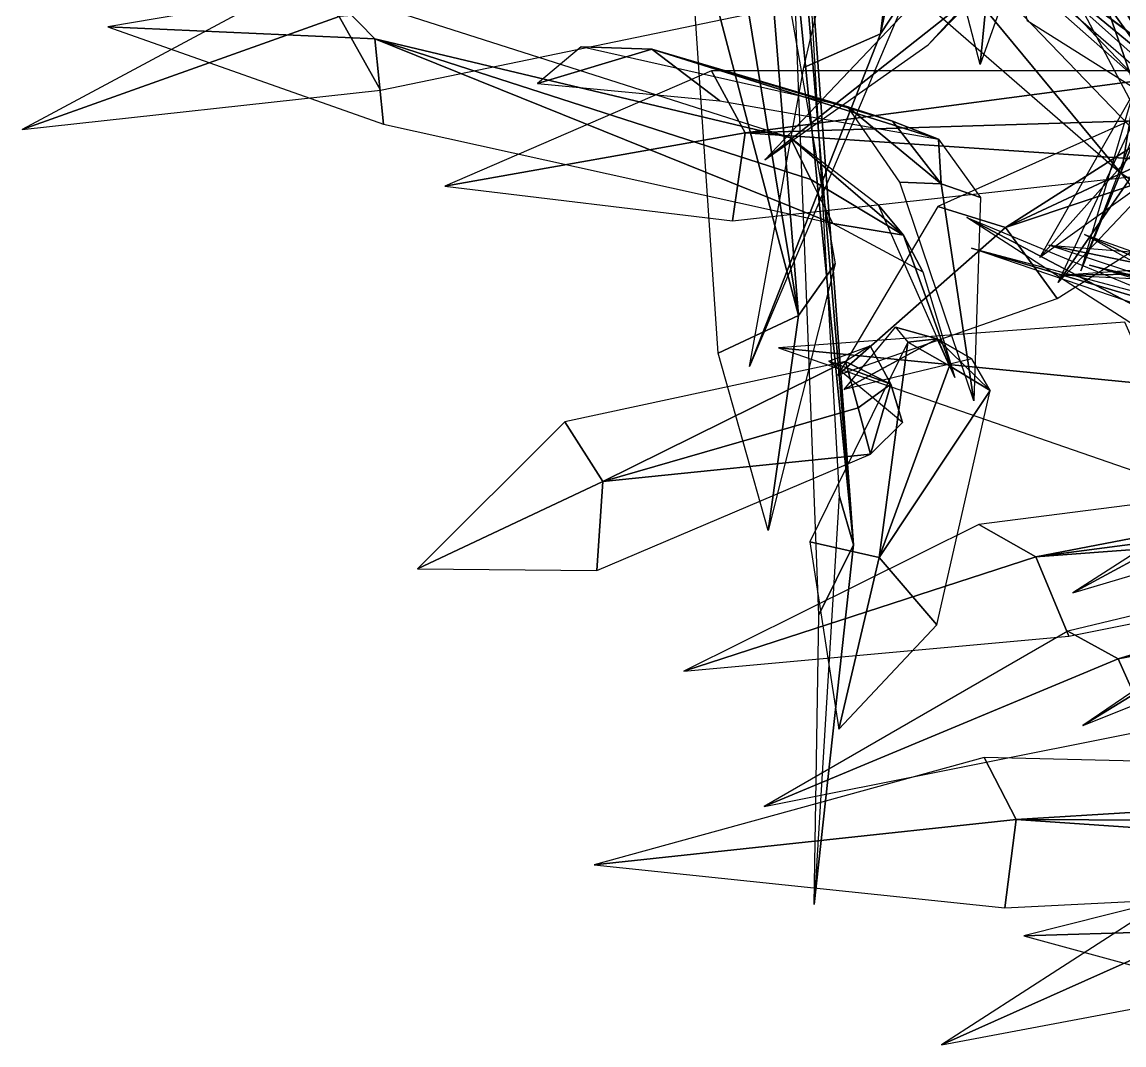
# Model space of a CAD drawing. Extents: x -26.4 to 26.4, y -33.5 to 33.5.
# Drawn here: x -23.37 to -14.03, y -19.2 to -10.52 of the extents above; entities that cross this region are included whole.
import ezdxf

# ---------------------------------------------------------------- set-up
doc = ezdxf.new("R2010")
doc.units = 0

msp = doc.modelspace()

# ---------------------------------------------------------------- linework, layer by layer
at = {"layer": 'weed040', "color": 3}
for points in [[(-14.86071, -4.71972, -1.78839), (-15.859, -10.26196, 5.55853), (-16.09631, -10.62121, 5.13555)], [(-14.86071, -4.71972, -1.78839), (-16.09631, -10.62121, 5.13555), (-15.12329, -4.93066, -2.01617)], [(-15.12329, -4.93066, -2.01617), (-16.09631, -10.62121, 5.13555), (-15.39758, -5.09326, -2.2868)], [(-15.39758, -5.09326, -2.2868), (-16.09631, -10.62121, 5.13555), (-16.7445, -10.90612, 4.8814)], [(-12.90405, -7.67504, -4.992), (-15.20312, -10.20703, 3.63702), (-15.68945, -10.71533, 3.37811)], [(-13.92175, -11.00573, -5.24725), (-16.96313, -7.80834, 2.89141), (-16.88403, -8.38879, 3.04083)], [(-14.81933, -7.89367, -2.61932), (-13.05676, -10.4143, 6.13677), (-13.17761, -11.1372, 5.97052)], [(-14.59924, -8.20385, -1.70928), (-12.01232, -10.30334, 6.95526), (-12.64184, -10.70214, 7.06695)], [(-14.05432, -11.80627, -5.11212), (-16.88403, -8.38879, 3.04083), (-17.24914, -9.02636, 3.2005)], [(-13.98767, -11.39868, -5.14654), (-16.88403, -8.38879, 3.04083), (-14.05432, -11.80627, -5.11212)], [(-13.92175, -11.00573, -5.24725), (-16.88403, -8.38879, 3.04083), (-13.98767, -11.39868, -5.14654)], [(-15.25, -10.88049, 10.96966), (-15.05957, -8.93518, 6.53814), (-14.49963, -8.77624, 6.7055)], [(-15.25, -10.88049, 10.96966), (-15.78796, -8.82019, 6.68646), (-15.05957, -8.93518, 6.53814)], [(-17.1184, -8.93811, -3.66888), (-16.79138, -13.01037, 4.55584), (-17.41906, -9.19519, -3.78021)], [(-17.1184, -8.93811, -3.66888), (-16.47863, -12.57312, 4.82574), (-16.79138, -13.01037, 4.55584)], [(-17.41906, -9.19519, -3.78021), (-16.79138, -13.01037, 4.55584), (-17.73767, -9.40612, -3.9439)], [(-16.74707, -9.21423, -3.97393), (-16.32409, -14.95568, 3.17742), (-16.78186, -9.53356, -4.22991)], [(-16.74707, -9.21423, -3.97393), (-16.44567, -14.53857, 3.59381), (-16.32409, -14.95568, 3.17742)], [(-17.73767, -9.40612, -3.9439), (-16.79138, -13.01037, 4.55584), (-17.47253, -13.33081, 4.51226)], [(-13.83459, -10.47436, -2.56768), (-14.89221, -9.36584, 6.48614), (-13.68408, -10.84936, -2.50726)], [(-13.68408, -10.84936, -2.50726), (-14.89221, -9.36584, 6.48614), (-13.54748, -11.24084, -2.50543)], [(-13.54748, -11.24084, -2.50543), (-14.89221, -9.36584, 6.48614), (-14.86328, -10.0979, 6.65826)], [(-13.37353, -11.06835, -5.18939), (-15.52758, -9.45593, 3.66778), (-15.05114, -9.81591, 3.74908)], [(-14.22021, -9.52441, -7.01165), (-13.20764, -11.14746, -5.17327), (-14.37951, -9.7987, -7.11053)], [(-16.78186, -9.53356, -4.22991), (-16.32409, -14.95568, 3.17742), (-16.83789, -9.81408, -4.53204)], [(-17.07702, -11.69091, 7.85101), (-15.20312, -10.20703, 3.63702), (-15.16357, -9.67456, 3.92156)], [(-14.39636, -12.63061, 7.01641), (-13.38122, -10.13159, 2.99102), (-13.52331, -9.65625, 3.33123)], [(-14.37951, -9.7987, -7.11053), (-13.75585, -11.60595, -5.3919), (-14.61901, -9.96789, -7.23175)], [(-13.20764, -11.14746, -5.17327), (-13.46582, -11.39685, -5.263), (-14.37951, -9.7987, -7.11053)], [(-14.37951, -9.7987, -7.11053), (-13.46582, -11.39685, -5.263), (-13.75585, -11.60595, -5.3919)], [(-16.83789, -9.81408, -4.53204), (-16.32409, -14.95568, 3.17742), (-16.61816, -15.55078, 2.81817)], [(-12.90698, -11.73229, -5.07366), (-15.05114, -9.81591, 3.74908), (-14.85009, -10.50842, 3.97027)], [(-13.14062, -11.38916, -5.10003), (-15.05114, -9.81591, 3.74908), (-12.90698, -11.73229, -5.07366)], [(-13.37353, -11.06835, -5.18939), (-15.05114, -9.81591, 3.74908), (-13.14062, -11.38916, -5.10003)], [(-15.34521, -10.06274, -11.21795), (-20.6853, -10.47473, -3.63702), (-20.33557, -11.09765, -3.40264)], [(-14.39636, -12.63061, 7.01641), (-13.66943, -10.75378, 2.67572), (-13.38122, -10.13159, 2.99102)], [(-23.37438, -11.43347, 0.2752), (-20.6853, -10.47473, -3.63702), (-21.20642, -10.26782, -3.86114)], [(-22.64746, -10.56298, 7.93927), (-20.38208, -10.66442, 3.66009), (-20.7893, -10.24511, 3.51068)], [(-16.85766, -11.50305, -4.77447), (-20.7893, -10.24511, 3.51068), (-20.38208, -10.66442, 3.66009)], [(-17.2052, -13.44287, 8.91119), (-16.09631, -10.62121, 5.13555), (-15.859, -10.26196, 5.55853)], [(-17.07702, -11.69091, 7.85101), (-15.68945, -10.71533, 3.37811), (-15.20312, -10.20703, 3.63702)], [(-23.37438, -11.43347, 0.2752), (-20.33557, -11.09765, -3.40264), (-20.6853, -10.47473, -3.63702)], [(-22.64746, -10.56298, 7.93927), (-20.30847, -11.38806, 3.85089), (-20.38208, -10.66442, 3.66009)], [(-17.2052, -13.44287, 8.91119), (-16.7445, -10.90612, 4.8814), (-16.09631, -10.62121, 5.13555)], [(-16.50024, -12.22924, -4.62322), (-20.38208, -10.66442, 3.66009), (-20.30847, -11.38806, 3.85089)], [(-16.85766, -11.50305, -4.77447), (-20.38208, -10.66442, 3.66009), (-16.68518, -11.85791, -4.66937)], [(-16.68518, -11.85791, -4.66937), (-20.38208, -10.66442, 3.66009), (-16.50024, -12.22924, -4.62322)], [(-19.00402, -11.04125, 9.00238), (-18.0343, -10.75085, 4.26544), (-18.63232, -10.73144, 4.21051)], [(-16.3728, -11.23937, -4.75286), (-18.63232, -10.73144, 4.21051), (-18.0343, -10.75085, 4.26544)], [(-19.00402, -11.04125, 9.00238), (-17.45751, -11.19067, 4.47747), (-18.0343, -10.75085, 4.26544)], [(-16.3728, -11.23937, -4.75286), (-18.0343, -10.75085, 4.26544), (-15.9934, -11.36279, -4.67742)], [(-15.60339, -11.5133, -4.66314), (-18.0343, -10.75085, 4.26544), (-17.45751, -11.19067, 4.47747)], [(-15.9934, -11.36279, -4.67742), (-18.0343, -10.75085, 4.26544), (-15.60339, -11.5133, -4.66314)], [(-12.75061, -10.80798, -7.83929), (-15.60961, -12.08569, 0.87249), (-15.03393, -12.2633, 0.93475)], [(-12.75061, -10.80798, -7.83929), (-15.03393, -12.2633, 0.93475), (-12.41113, -11.03576, -7.78839)], [(-14.58972, -12.73132, -10.16436), (-13.73352, -10.90612, -5.51531), (-13.36877, -10.96875, -5.50616)], [(-19.79028, -11.91357, 4.41265), (-17.24255, -11.46166, 0.32098), (-17.52929, -10.93395, 0.27813)], [(-13.27758, -10.93432, -7.94512), (-17.52929, -10.93395, 0.27813), (-17.24255, -11.46166, 0.32098)], [(-13.27758, -10.93432, -7.94512), (-17.24255, -11.46166, 0.32098), (-13.19482, -11.33532, -7.93267)], [(-13.36877, -10.96875, -5.50616), (-13.06994, -11.12768, -5.59405), (-14.58972, -12.73132, -10.16436)], [(-12.41113, -11.03576, -7.78839), (-15.03393, -12.2633, 0.93475), (-12.06909, -11.27087, -7.8078)], [(-14.74499, -12.51855, -10.22808), (-13.92504, -11.07824, -5.44171), (-13.71191, -11.36206, -5.34466)], [(-15.93005, -11.87805, -7.58367), (-16.3728, -11.23937, -4.75286), (-15.57958, -11.8927, -7.48077)], [(-16.3728, -11.23937, -4.75286), (-15.9934, -11.36279, -4.67742), (-15.57958, -11.8927, -7.48077)], [(-12.06909, -11.27087, -7.8078), (-15.03393, -12.2633, 0.93475), (-14.59667, -12.86718, 1.03326)], [(-13.19482, -11.33532, -7.93267), (-17.24255, -11.46166, 0.32098), (-13.1062, -11.73669, -7.98358)], [(-15.57958, -11.8927, -7.48077), (-15.9934, -11.36279, -4.67742), (-15.60339, -11.5133, -4.66314)], [(-13.71191, -11.36206, -5.34466), (-13.58593, -11.69091, -5.35748), (-14.74499, -12.51855, -10.22808)], [(-13.43542, -12.20397, -7.86053), (-13.98767, -11.39868, -5.14654), (-14.05432, -11.80627, -5.11212)], [(-19.79028, -11.91357, 4.41265), (-17.34985, -12.20837, 0.30999), (-17.24255, -11.46166, 0.32098)], [(-13.1062, -11.73669, -7.98358), (-17.24255, -11.46166, 0.32098), (-17.34985, -12.20837, 0.30999)], [(-16.85766, -11.50305, -4.77447), (-16.68518, -11.85791, -4.66937), (-15.90002, -12.32885, -7.40203)], [(-16.11315, -12.07397, -7.55804), (-16.85766, -11.50305, -4.77447), (-15.90002, -12.32885, -7.40203)], [(-15.57958, -11.8927, -7.48077), (-15.60339, -11.5133, -4.66314), (-15.24816, -12.00952, -7.48333)], [(-15.90002, -12.32885, -7.40203), (-16.68518, -11.85791, -4.66937), (-16.50024, -12.22924, -4.62322)], [(-13.43542, -12.20397, -7.86053), (-14.05432, -11.80627, -5.11212), (-13.47717, -12.55004, -7.84149)], [(-15.30419, -13.73327, -12.25762), (-15.93005, -11.87805, -7.58367), (-15.57958, -11.8927, -7.48077)], [(-15.57958, -11.8927, -7.48077), (-15.24816, -12.00952, -7.48333), (-15.30419, -13.73327, -12.25762)], [(-16.45812, -13.51574, 5.39044), (-15.03393, -12.2633, 0.93475), (-15.60961, -12.08569, 0.87249)], [(-15.4635, -13.53735, -11.23846), (-16.11315, -12.07397, -7.55804), (-15.90002, -12.32885, -7.40203)], [(-15.90002, -12.32885, -7.40203), (-16.50024, -12.22924, -4.62322), (-15.73596, -12.63977, -7.3775)], [(-12.45947, -13.70581, -6.50335), (-12.51879, -14.01232, -6.65753), (-15.36279, -12.17944, -10.43975)], [(-15.36279, -12.17944, -10.43975), (-12.52612, -13.35534, -6.4096), (-12.45947, -13.70581, -6.50335)], [(-16.45812, -13.51574, 5.39044), (-14.59667, -12.86718, 1.03326), (-15.03393, -12.2633, 0.93475)], [(-15.90002, -12.32885, -7.40203), (-15.73596, -12.63977, -7.3775), (-15.4635, -13.53735, -11.23846)], [(-11.06127, -13.82702, -6.07781), (-11.13305, -14.13317, -6.22833), (-14.3645, -12.32226, -9.69561)], [(-14.3645, -12.32226, -9.69561), (-11.12426, -13.47473, -5.98077), (-11.06127, -13.82702, -6.07781)], [(-11.99621, -12.9635, -5.70611), (-11.99438, -13.29235, -5.82257), (-14.66882, -12.41271, -10.04425)], [(-14.66882, -12.41271, -10.04425), (-12.12768, -12.61999, -5.66839), (-11.99621, -12.9635, -5.70611)], [(-12.03759, -13.4154, -6.70037), (-11.89514, -13.60803, -6.95452), (-15.3225, -12.43908, -10.51153)], [(-15.3225, -12.43908, -10.51153), (-12.30895, -13.24072, -6.51983), (-12.03759, -13.4154, -6.70037)], [(-14.57873, -12.66906, -10.07904), (-11.9237, -12.48376, -5.7702), (-11.60803, -12.63134, -5.90203)], [(-17.04736, -14.83447, 9.03607), (-16.79138, -13.01037, 4.55584), (-16.47863, -12.57312, 4.82574)], [(-10.6643, -13.53186, -6.31439), (-10.54528, -13.72155, -6.58282), (-14.32348, -12.58264, -9.77508)], [(-14.32348, -12.58264, -9.77508), (-10.91955, -13.36083, -6.10894), (-10.6643, -13.53186, -6.31439)], [(-11.60803, -12.63134, -5.90203), (-11.41247, -12.82617, -6.11663), (-14.57873, -12.66906, -10.07904)], [(-17.04736, -14.83447, 9.03607), (-17.47253, -13.33081, 4.51226), (-16.79138, -13.01037, 4.55584)], [(-16.95947, -13.28466, 2.61309), (-13.78735, -13.59667, -1.03546), (-14.02319, -13.06567, -1.19549)], [(-16.40356, -13.63916, -12.61322), (-15.9685, -13.10815, -8.71636), (-15.61364, -13.20849, -8.69219)], [(-15.9685, -13.10815, -8.71636), (-15.86376, -13.23559, -5.78631), (-15.61364, -13.20849, -8.69219)], [(-15.86376, -13.23559, -5.78631), (-16.6936, -14.93151, 3.2807), (-16.10693, -15.06188, 3.20892)], [(-15.61364, -13.20849, -8.69219), (-15.32141, -13.37695, -8.78375), (-16.40356, -13.63916, -12.61322)], [(-15.86376, -13.23559, -5.78631), (-16.10693, -15.06188, 3.20892), (-15.5111, -13.43701, -5.81561)], [(-15.86376, -13.23559, -5.78631), (-15.5111, -13.43701, -5.81561), (-15.61364, -13.20849, -8.69219)], [(-15.61364, -13.20849, -8.69219), (-15.5111, -13.43701, -5.81561), (-15.1643, -13.64685, -5.91558)], [(-15.61364, -13.20849, -8.69219), (-15.1643, -13.64685, -5.91558), (-15.32141, -13.37695, -8.78375)], [(-16.95947, -13.28466, 2.61309), (-13.94775, -14.3291, -0.95489), (-13.78735, -13.59667, -1.03546)], [(-16.5321, -13.39819, -12.63299), (-16.182, -13.26892, -8.70941), (-16.00622, -13.59191, -8.66326)], [(-16.182, -13.26892, -8.70941), (-16.39221, -13.39929, -5.77972), (-16.00622, -13.59191, -8.66326)], [(-16.39221, -13.39929, -5.77972), (-18.77075, -13.91271, 3.15179), (-18.44848, -14.41845, 3.10748)], [(-16.39221, -13.39929, -5.77972), (-18.44848, -14.41845, 3.10748), (-16.28381, -13.79333, -5.79949)], [(-16.00622, -13.59191, -8.66326), (-15.90881, -13.91821, -8.74786), (-16.5321, -13.39819, -12.63299)], [(-16.39221, -13.39929, -5.77972), (-16.28381, -13.79333, -5.79949), (-16.00622, -13.59191, -8.66326)], [(-15.5111, -13.43701, -5.81561), (-16.10693, -15.06188, 3.20892), (-15.1643, -13.64685, -5.91558)], [(-16.00622, -13.59191, -8.66326), (-16.28381, -13.79333, -5.79949), (-16.17871, -14.18627, -5.88702)], [(-16.00622, -13.59191, -8.66326), (-16.17871, -14.18627, -5.88702), (-15.90881, -13.91821, -8.74786)], [(-15.1643, -13.64685, -5.91558), (-16.10693, -15.06188, 3.20892), (-15.6173, -15.63354, 3.18731)], [(-16.28381, -13.79333, -5.79949), (-18.44848, -14.41845, 3.10748), (-16.17871, -14.18627, -5.88702)], [(-20.02026, -15.16003, 7.62872), (-18.44848, -14.41845, 3.10748), (-18.77075, -13.91271, 3.15179)], [(-9.54479, -14.04968, -7.34637), (-15.26135, -14.78393, -0.10345), (-14.77648, -15.05749, 0.12872)], [(-9.54479, -14.04968, -7.34637), (-14.77648, -15.05749, 0.12872), (-9.28112, -14.33532, -7.20611)], [(-16.17871, -14.18627, -5.88702), (-18.44848, -14.41845, 3.10748), (-18.50158, -15.17211, 3.09393)], [(-8.66552, -14.28479, -10.70013), (-14.50659, -15.68811, -4.87518), (-14.07922, -15.92175, -4.62762)], [(-8.66552, -14.28479, -10.70013), (-14.07922, -15.92175, -4.62762), (-8.43078, -14.53381, -10.55841)], [(-9.28112, -14.33532, -7.20611), (-14.77648, -15.05749, 0.12872), (-8.99548, -14.62683, -7.12261)], [(-20.02026, -15.16003, 7.62872), (-18.50158, -15.17211, 3.09393), (-18.44848, -14.41845, 3.10748)], [(-14.46411, -15.36291, 5.63983), (-12.07641, -14.65429, 1.55584), (-12.70666, -14.41186, 1.22552)], [(-14.46411, -15.36291, 5.63983), (-12.70666, -14.41186, 1.22552), (-13.25744, -14.58911, 1.04461)], [(-16.65771, -18.00585, 6.92816), (-16.32409, -14.95568, 3.17742), (-16.44567, -14.53857, 3.59381)], [(-8.43078, -14.53381, -10.55841), (-14.07922, -15.92175, -4.62762), (-8.16564, -14.78759, -10.47015)], [(-8.99548, -14.62683, -7.12261), (-14.77648, -15.05749, 0.12872), (-14.49816, -15.72949, 0.3305)], [(-17.7622, -16.02722, 3.81683), (-14.77648, -15.05749, 0.12872), (-15.26135, -14.78393, -0.10345)], [(-8.16564, -14.78759, -10.47015), (-14.07922, -15.92175, -4.62762), (-13.81115, -16.5216, -4.4522)], [(-16.44897, -16.5205, 7.81439), (-16.10693, -15.06188, 3.20892), (-16.6936, -14.93151, 3.2807)], [(-16.65771, -18.00585, 6.92816), (-16.61816, -15.55078, 2.81817), (-16.32409, -14.95568, 3.17742)], [(-17.7622, -16.02722, 3.81683), (-14.49816, -15.72949, 0.3305), (-14.77648, -15.05749, 0.12872)], [(-16.44897, -16.5205, 7.81439), (-15.6173, -15.63354, 3.18731), (-16.10693, -15.06188, 3.20892)], [(-14.37988, -16.48937, 0.31329), (-12.40051, -15.27539, -3.39935), (-12.859, -15.4541, -3.62969)], [(-14.37988, -16.48937, 0.31329), (-11.85485, -15.47827, -3.04742), (-12.40051, -15.27539, -3.39935)], [(-17.08032, -17.17492, -1.69976), (-14.07922, -15.92175, -4.62762), (-14.50659, -15.68811, -4.87518)], [(-17.08032, -17.17492, -1.69976), (-13.81115, -16.5216, -4.4522), (-14.07922, -15.92175, -4.62762)], [(-18.52355, -17.66931, -1.1054), (-14.94458, -17.28552, -4.34857), (-15.21447, -16.76037, -4.47967)], [(-8.85632, -16.91271, -11.2077), (-15.21447, -16.76037, -4.47967), (-14.94458, -17.28552, -4.34857)], [(-8.85632, -16.91271, -11.2077), (-14.94458, -17.28552, -4.34857), (-8.78015, -17.31408, -11.16302)], [(-18.52355, -17.66931, -1.1054), (-15.04162, -18.03369, -4.36651), (-14.94458, -17.28552, -4.34857)], [(-8.67321, -17.71435, -11.17913), (-14.94458, -17.28552, -4.34857), (-15.04162, -18.03369, -4.36651)], [(-8.78015, -17.31408, -11.16302), (-14.94458, -17.28552, -4.34857), (-8.67321, -17.71435, -11.17913)], [(-14.87976, -18.27355, 8.45965), (-12.63525, -18.20507, 4.16912), (-13.0736, -17.81762, 4.02154)], [(-15.57739, -19.19824, 0.79925), (-12.98791, -18.04064, -3.12615), (-13.52441, -17.87402, -3.34735)], [(-15.57739, -19.19824, 0.79925), (-12.5913, -18.63537, -2.89361), (-12.98791, -18.04064, -3.12615)], [(-14.87976, -18.27355, 8.45965), (-12.50598, -18.92102, 4.35845), (-12.63525, -18.20507, 4.16912)]]:
    msp.add_3dface(points, dxfattribs=at)

doc.saveas('drawing.dxf')
